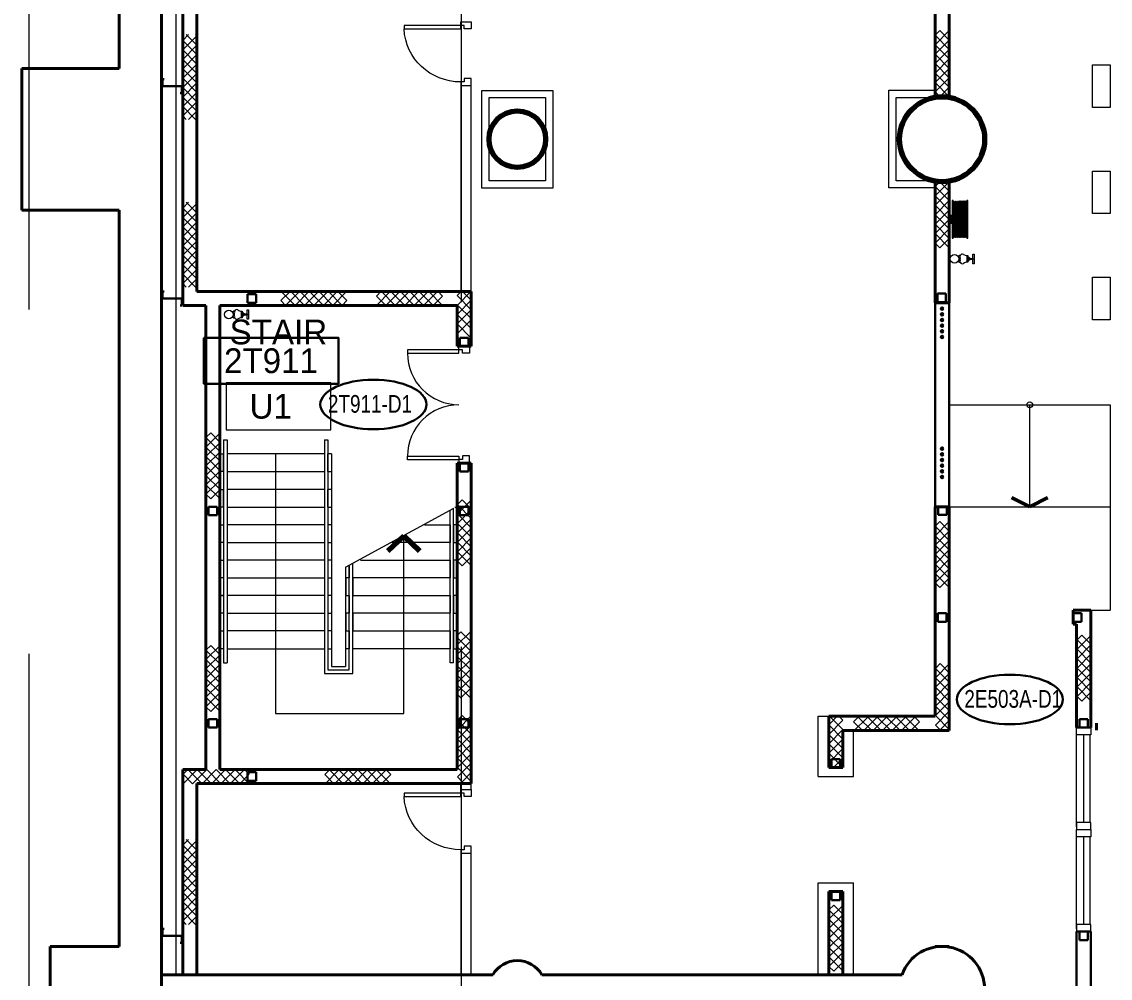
# Model space of a CAD drawing. Header units: metres. Extents: x 1807 to 3745, y 842 to 1968.
# Drawn here: x 3365 to 3380.38, y 1572.15 to 1585.66 of the extents above; entities that cross this region are included whole.
import ezdxf
from ezdxf.enums import TextEntityAlignment as Align

# ---------------------------------------------------------------- set-up
doc = ezdxf.new("R2010")
doc.units = ezdxf.units.M
doc.header["$MEASUREMENT"] = 0
for name, pattern in [('DGN1', [7.299439, 0, -7.299439]), ('DGN2', [9.732586, 4.866293, -4.866293]), ('DGN6', [18.248598, 0, -3.64972, 7.299439, -3.64972, 0, -3.64972])]:
    doc.linetypes.add(name, pattern=pattern)
doc.layers.get('0').update_dxf_attribs({"lineweight": 0})
for name, color, linetype, lineweight in [('Level 1', 7, 'Continuous', 0), ('Level 31', 7, 'Continuous', 0), ('Level 33', 7, 'Continuous', 0), ('Primary Door', 7, 'Continuous', 0), ('TRIRIGA DOOR BOX', 7, 'Continuous', 0)]:
    doc.layers.add(name, color=color, linetype=linetype, lineweight=lineweight)
doc.styles.add('Style-CHAR_FAST_FONT', font='CHAR_FAST_FONT.shx', dxfattribs={"height": 0.2})

# ---------------------------------------------------------------- blocks, each defined once
blk = doc.blocks.new('AnonymusCell_20')
at = {"layer": 'Primary Door', "color": 7, "linetype": 'Continuous', "lineweight": 30}
blk.add_ellipse((0, 0), major_axis=(0.75, 0), ratio=0.466667, dxfattribs=at)
at = {"layer": 'Primary Door', "color": 7, "linetype": 'Continuous', "lineweight": 30, "style": 'Style-CHAR_FAST_FONT', "width": 0.799986}
blk.add_text('2T911-D1', height=0.25, dxfattribs=at).set_placement((-0.643, 0.133), align=Align.TOP_LEFT)
blk = doc.blocks.new('AnonymusCell_332')
at = {"layer": 'Primary Door', "color": 7, "linetype": 'Continuous', "lineweight": 30}
blk.add_ellipse((0, 0), major_axis=(0.75, 0), ratio=0.466667, dxfattribs=at)
at = {"layer": 'Primary Door', "color": 7, "linetype": 'Continuous', "lineweight": 30, "style": 'Style-CHAR_FAST_FONT', "width": 0.799986}
blk.add_text('2E503A-D1', height=0.25, dxfattribs=at).set_placement((-0.643, 0.133), align=Align.TOP_LEFT)
blk = doc.blocks.new('RFNUM3')
at = {"layer": 'Level 33', "color": 7, "linetype": 'Continuous', "lineweight": 13, "extrusion": (0, 0, -1)}
blk.add_lwpolyline([(0.00492, -0.00221), (-0.00493, -0.00221), (-0.00493, 0.00221), (0.00492, 0.00221)], close=True, dxfattribs=at)
at = {"layer": 'Level 33', "color": 7, "linetype": 'Continuous', "lineweight": 13, "style": 'Style-CHAR_FAST_FONT'}
blk.add_text('U1 ', height=0.002333, dxfattribs=at).set_placement((-0.00029, 0), align=Align.MIDDLE_CENTER)

msp = doc.modelspace()

# ---------------------------------------------------------------- linework, layer by layer
at = {"layer": 'Level 1', "color": 7, "linetype": 'DGN2', "lineweight": 0}
msp.add_line((3371.21, 1542.766), (3371.21, 1765.49), dxfattribs=at)
at = {"layer": 'Level 1', "color": 7, "linetype": 'DGN2', "lineweight": 13}
msp.add_line((3365.1, 1761.65), (3365.1, 1536.741), dxfattribs=at)
at = {"layer": 'Level 1', "color": 7, "linetype": 'Continuous', "lineweight": 40}
for p, q in [((3366.975, 1655.025), (3366.975, 1536.2)), ((3366.375, 1585), (3366.375, 1595.4)), ((3367.275, 1587.6), (3367.275, 1581.65)), ((3367.475, 1587.6), (3367.475, 1581.85)), ((3377.9, 1584.6), (3377.9, 1586.31)), ((3378.1, 1584.6), (3378.1, 1586.31)), ((3366.375, 1585), (3365, 1585)), ((3365, 1583), (3365, 1585)), ((3378.1, 1584.6), (3377.9, 1584.6)), ((3378.1, 1583.4), (3377.9, 1583.4)), ((3377.9, 1583.4), (3377.9, 1581.69)), ((3378.1, 1583.4), (3378.1, 1581.69)), ((3366.375, 1583), (3365, 1583)), ((3366.375, 1572.6), (3366.375, 1583)), ((3371.35, 1581.85), (3367.475, 1581.85)), ((3371.35, 1581.077), (3371.35, 1581.85)), ((3367.6, 1581.65), (3367.275, 1581.65)), ((3367.6, 1575.1), (3367.6, 1581.65)), ((3367.8, 1575.1), (3367.8, 1581.65)), ((3371.15, 1581.65), (3367.8, 1581.65)), ((3371.15, 1581.077), (3371.15, 1581.65)), ((3377.9, 1581.69), (3378.1, 1581.69)), ((3371.15, 1581.077), (3371.35, 1581.077)), ((3371.15, 1579.426), (3371.35, 1579.426)), ((3371.15, 1575.1), (3371.15, 1579.426)), ((3371.35, 1574.9), (3371.35, 1579.426)), ((3377.9, 1578.81), (3378.1, 1578.81)), ((3377.9, 1578.81), (3377.9, 1575.85)), ((3378.1, 1578.81), (3378.1, 1575.65)), ((3379.85, 1577.35), (3379.85, 1577.15)), ((3379.85, 1577.35), (3380.1, 1577.35)), ((3380.1, 1577.35), (3380.1, 1575.69)), ((3379.9, 1577.15), (3379.85, 1577.15)), ((3379.9, 1577.15), (3379.9, 1575.69)), ((3376.4, 1575.85), (3376.4, 1575.125)), ((3377.9, 1575.85), (3376.4, 1575.85)), ((3376.6, 1575.65), (3376.6, 1575.125)), ((3378.1, 1575.65), (3376.6, 1575.65)), ((3367.275, 1575.1), (3367.6, 1575.1)), ((3367.275, 1575.1), (3367.275, 1572.2)), ((3367.8, 1575.1), (3371.15, 1575.1)), ((3376.6, 1575.125), (3376.4, 1575.125)), ((3367.475, 1574.9), (3371.35, 1574.9)), ((3367.475, 1572.2), (3367.475, 1574.9)), ((3376.4, 1573.375), (3376.4, 1572.2)), ((3376.6, 1573.375), (3376.4, 1573.375)), ((3376.6, 1573.375), (3376.6, 1572.2)), ((3365.4, 1572.6), (3366.375, 1572.6)), ((3365.4, 1571.4), (3365.4, 1572.6)), ((3377.9, 1572.6), (3378.1, 1572.6)), ((3366.975, 1571.8), (3366.975, 1572.2)), ((3366.975, 1572.2), (3371.654, 1572.2)), ((3367.275, 1572.2), (3367.475, 1572.2)), ((3372.346, 1572.2), (3377.434, 1572.2))]:
    msp.add_line(p, q, dxfattribs=at)
at = {"layer": 'Level 1', "color": 7, "linetype": 'Continuous', "lineweight": 0}
for p, q in [((3367.175, 1595.85), (3367.175, 1572.2)), ((3371.2, 1585.658), (3371.35, 1585.658)), ((3371.2, 1585.608), (3371.2, 1585.658)), ((3371.35, 1585.658), (3371.35, 1585.558)), ((3367.273, 1585.394), (3367.356, 1585.477)), ((3367.473, 1585.328), (3367.323, 1585.477)), ((3367.473, 1585.461), (3367.456, 1585.477)), ((3371.2, 1585.608), (3370.4, 1585.608)), ((3370.4, 1585.608), (3370.4, 1585.558)), ((3370.4, 1585.558), (3371.2, 1585.558)), ((3371.25, 1585.608), (3371.2, 1585.608)), ((3371.2, 1585.558), (3371.2, 1585.608)), ((3371.25, 1585.558), (3371.25, 1585.608)), ((3371.35, 1585.558), (3371.25, 1585.558)), ((3377.967, 1585.533), (3377.9, 1585.467)), ((3377.9, 1585.333), (3378.1, 1585.533)), ((3378.1, 1585.4), (3377.967, 1585.533)), ((3367.273, 1585.261), (3367.473, 1585.461)), ((3367.473, 1585.194), (3367.273, 1585.394)), ((3367.273, 1585.128), (3367.473, 1585.328)), ((3377.9, 1585.467), (3378.1, 1585.267)), ((3377.9, 1585.2), (3378.1, 1585.4)), ((3378.1, 1585.133), (3377.9, 1585.333)), ((3367.473, 1585.061), (3367.273, 1585.261)), ((3367.273, 1584.994), (3367.473, 1585.194)), ((3378.1, 1585.267), (3377.9, 1585.067)), ((3378.1, 1585), (3377.9, 1585.2)), ((3367.473, 1584.928), (3367.273, 1585.128)), ((3367.273, 1584.861), (3367.473, 1585.061)), ((3377.9, 1584.933), (3378.1, 1585.133)), ((3377.9, 1585.067), (3378.1, 1584.867)), ((3380.125, 1585.05), (3380.375, 1585.05)), ((3380.125, 1584.45), (3380.125, 1585.05)), ((3380.375, 1585.05), (3380.375, 1584.45)), ((3367.473, 1584.794), (3367.273, 1584.994)), ((3367.273, 1584.728), (3367.473, 1584.928)), ((3367.473, 1584.661), (3367.273, 1584.861)), ((3371.35, 1584.858), (3371.25, 1584.858)), ((3371.25, 1584.858), (3371.25, 1584.808)), ((3371.35, 1584.758), (3371.35, 1584.858)), ((3377.9, 1584.8), (3378.1, 1585)), ((3378.1, 1584.733), (3377.9, 1584.933)), ((3378.1, 1584.867), (3377.9, 1584.667)), ((3367.273, 1584.594), (3367.473, 1584.794)), ((3367.473, 1584.528), (3367.273, 1584.728)), ((3371.25, 1584.808), (3371.2, 1584.808)), ((3371.2, 1584.808), (3371.2, 1584.758)), ((3371.2, 1584.76), (3371.2, 1581.85)), ((3371.2, 1584.758), (3371.35, 1584.758)), ((3371.2, 1584.758), (3371.35, 1584.758)), ((3371.35, 1581.85), (3371.35, 1584.758)), ((3378.1, 1584.6), (3377.9, 1584.8)), ((3377.967, 1584.6), (3378.1, 1584.733)), ((3367.273, 1584.461), (3367.473, 1584.661)), ((3367.473, 1584.394), (3367.273, 1584.594)), ((3371.5, 1583.31), (3371.5, 1584.69)), ((3371.5, 1584.69), (3372.5, 1584.69)), ((3371.6, 1583.41), (3371.6, 1584.59)), ((3371.6, 1584.59), (3372.4, 1584.59)), ((3372.4, 1584.59), (3372.4, 1583.41)), ((3372.5, 1584.69), (3372.5, 1583.31)), ((3377.25, 1583.311), (3377.25, 1584.691)), ((3377.25, 1584.691), (3377.9, 1584.691)), ((3377.35, 1584.591), (3378.1, 1584.591)), ((3377.35, 1583.411), (3377.35, 1584.591)), ((3377.9, 1584.667), (3377.967, 1584.6)), ((3367.273, 1584.328), (3367.473, 1584.528)), ((3367.456, 1584.278), (3367.273, 1584.461)), ((3367.356, 1584.278), (3367.473, 1584.394)), ((3380.375, 1584.45), (3380.125, 1584.45)), ((3367.323, 1584.278), (3367.273, 1584.328)), ((3380.125, 1583.55), (3380.375, 1583.55)), ((3380.125, 1582.95), (3380.125, 1583.55)), ((3380.375, 1583.55), (3380.375, 1582.95)), ((3372.4, 1583.41), (3371.6, 1583.41)), ((3377.887, 1583.411), (3377.35, 1583.411)), ((3378.1, 1583.4), (3377.9, 1583.2)), ((3377.9, 1583.333), (3377.967, 1583.4)), ((3378.1, 1583.133), (3377.9, 1583.333)), ((3377.967, 1583.4), (3378.1, 1583.267)), ((3372.5, 1583.31), (3371.5, 1583.31)), ((3377.9, 1583.311), (3377.25, 1583.311)), ((3378.1, 1583.267), (3377.9, 1583.067)), ((3377.9, 1583.2), (3378.1, 1583)), ((3367.273, 1583.028), (3367.356, 1583.111)), ((3367.273, 1582.895), (3367.473, 1583.094)), ((3367.473, 1582.828), (3367.273, 1583.028)), ((3367.473, 1582.961), (3367.323, 1583.111)), ((3367.473, 1583.094), (3367.456, 1583.111)), ((3377.9, 1582.933), (3378.1, 1583.133)), ((3377.9, 1583.067), (3378.1, 1582.867)), ((3378.161, 1582.623), (3378.161, 1583.113)), ((3378.18, 1582.623), (3378.18, 1583.113)), ((3378.198, 1582.623), (3378.198, 1583.113)), ((3378.217, 1582.623), (3378.217, 1583.113)), ((3378.235, 1582.626), (3378.235, 1583.113)), ((3378.235, 1582.626), (3378.235, 1583.113)), ((3378.254, 1582.623), (3378.254, 1583.113)), ((3378.272, 1582.623), (3378.272, 1583.113)), ((3378.291, 1582.623), (3378.291, 1583.113)), ((3378.31, 1582.623), (3378.31, 1583.113)), ((3378.328, 1582.623), (3378.328, 1583.113)), ((3378.347, 1582.623), (3378.347, 1583.113)), ((3367.273, 1582.761), (3367.473, 1582.961)), ((3367.473, 1582.695), (3367.273, 1582.895)), ((3378.1, 1583), (3377.9, 1582.8)), ((3378.1, 1582.733), (3377.9, 1582.933)), ((3378.1, 1582.867), (3377.9, 1582.667)), ((3380.375, 1582.95), (3380.125, 1582.95)), ((3367.273, 1582.628), (3367.473, 1582.828)), ((3367.473, 1582.561), (3367.273, 1582.761)), ((3377.9, 1582.8), (3378.1, 1582.6)), ((3377.9, 1582.533), (3378.1, 1582.733)), ((3367.273, 1582.495), (3367.473, 1582.695)), ((3367.473, 1582.428), (3367.273, 1582.628)), ((3367.273, 1582.361), (3367.473, 1582.561)), ((3377.9, 1582.667), (3378.1, 1582.467)), ((3378.1, 1582.6), (3377.967, 1582.467)), ((3367.473, 1582.295), (3367.273, 1582.495)), ((3367.273, 1582.228), (3367.473, 1582.428)), ((3377.967, 1582.467), (3377.9, 1582.533)), ((3367.473, 1582.161), (3367.273, 1582.361)), ((3367.273, 1582.095), (3367.473, 1582.295)), ((3378.238, 1582.348), (3378.222, 1582.348)), ((3378.222, 1582.271), (3378.238, 1582.271)), ((3378.255, 1582.357), (3378.24, 1582.357)), ((3378.255, 1582.328), (3378.24, 1582.328)), ((3378.255, 1582.291), (3378.24, 1582.291)), ((3378.24, 1582.263), (3378.24, 1582.262)), ((3378.24, 1582.262), (3378.255, 1582.262)), ((3378.355, 1582.262), (3378.355, 1582.357)), ((3378.355, 1582.357), (3378.365, 1582.357)), ((3378.365, 1582.262), (3378.355, 1582.262)), ((3378.365, 1582.357), (3378.365, 1582.262)), ((3378.365, 1582.287), (3378.365, 1582.332)), ((3378.365, 1582.332), (3378.375, 1582.332)), ((3378.377, 1582.32), (3378.365, 1582.32)), ((3378.377, 1582.299), (3378.365, 1582.299)), ((3378.377, 1582.287), (3378.365, 1582.287)), ((3378.397, 1582.317), (3378.397, 1582.321)), ((3378.397, 1582.302), (3378.397, 1582.317)), ((3378.397, 1582.317), (3378.432, 1582.317)), ((3378.397, 1582.298), (3378.397, 1582.302)), ((3378.432, 1582.302), (3378.397, 1582.302)), ((3378.432, 1582.242), (3378.432, 1582.377)), ((3378.432, 1582.377), (3378.452, 1582.377)), ((3378.432, 1582.317), (3378.432, 1582.302)), ((3378.452, 1582.242), (3378.432, 1582.242)), ((3378.452, 1582.377), (3378.452, 1582.242)), ((3367.473, 1582.028), (3367.273, 1582.228)), ((3367.273, 1581.961), (3367.473, 1582.161)), ((3367.456, 1581.911), (3367.273, 1582.095)), ((3367.323, 1581.911), (3367.273, 1581.961)), ((3367.356, 1581.911), (3367.473, 1582.028)), ((3380.125, 1582.05), (3380.375, 1582.05)), ((3380.125, 1581.45), (3380.125, 1582.05)), ((3380.375, 1582.05), (3380.375, 1581.45)), ((3368.794, 1581.853), (3368.66, 1581.72)), ((3368.86, 1581.653), (3368.66, 1581.853)), ((3368.727, 1581.653), (3368.927, 1581.853)), ((3368.994, 1581.653), (3368.794, 1581.853)), ((3369.06, 1581.853), (3368.86, 1581.653)), ((3368.927, 1581.853), (3369.127, 1581.653)), ((3369.194, 1581.853), (3368.994, 1581.653)), ((3369.26, 1581.653), (3369.06, 1581.853)), ((3369.127, 1581.653), (3369.327, 1581.853)), ((3369.394, 1581.653), (3369.194, 1581.853)), ((3369.46, 1581.853), (3369.26, 1581.653)), ((3369.327, 1581.853), (3369.527, 1581.653)), ((3369.594, 1581.853), (3369.394, 1581.653)), ((3369.594, 1581.72), (3369.46, 1581.853)), ((3370.009, 1581.652), (3370.209, 1581.852)), ((3370.076, 1581.852), (3370.009, 1581.785)), ((3370.009, 1581.785), (3370.143, 1581.652)), ((3370.276, 1581.652), (3370.076, 1581.852)), ((3370.143, 1581.652), (3370.343, 1581.852)), ((3370.209, 1581.852), (3370.409, 1581.652)), ((3370.476, 1581.852), (3370.276, 1581.652)), ((3370.343, 1581.852), (3370.543, 1581.652)), ((3370.409, 1581.652), (3370.609, 1581.852)), ((3370.676, 1581.652), (3370.476, 1581.852)), ((3370.543, 1581.652), (3370.743, 1581.852)), ((3370.609, 1581.852), (3370.809, 1581.652)), ((3370.876, 1581.852), (3370.676, 1581.652)), ((3370.743, 1581.852), (3370.943, 1581.652)), ((3370.809, 1581.652), (3370.943, 1581.785)), ((3370.943, 1581.785), (3370.876, 1581.852)), ((3371.15, 1581.792), (3371.21, 1581.852)), ((3371.35, 1581.592), (3371.15, 1581.792)), ((3371.155, 1581.658), (3371.349, 1581.852)), ((3371.222, 1581.852), (3371.35, 1581.725)), ((3368.66, 1581.72), (3368.727, 1581.653)), ((3369.527, 1581.653), (3369.594, 1581.72)), ((3371.35, 1581.725), (3371.15, 1581.525)), ((3371.355, 1581.458), (3371.155, 1581.658)), ((3367.988, 1581.563), (3367.971, 1581.563)), ((3367.971, 1581.486), (3367.988, 1581.486)), ((3368.005, 1581.572), (3367.99, 1581.572)), ((3368.005, 1581.543), (3367.99, 1581.543)), ((3368.005, 1581.506), (3367.99, 1581.506)), ((3367.99, 1581.478), (3367.99, 1581.477)), ((3367.99, 1581.477), (3368.005, 1581.477)), ((3368.105, 1581.477), (3368.105, 1581.572)), ((3368.105, 1581.572), (3368.115, 1581.572)), ((3368.115, 1581.477), (3368.105, 1581.477)), ((3368.115, 1581.572), (3368.115, 1581.477)), ((3368.115, 1581.503), (3368.115, 1581.547)), ((3368.115, 1581.547), (3368.124, 1581.547)), ((3368.127, 1581.535), (3368.115, 1581.535)), ((3368.127, 1581.514), (3368.115, 1581.514)), ((3368.127, 1581.503), (3368.115, 1581.503)), ((3368.147, 1581.533), (3368.147, 1581.537)), ((3368.147, 1581.517), (3368.147, 1581.533)), ((3368.147, 1581.533), (3368.182, 1581.533)), ((3368.147, 1581.513), (3368.147, 1581.517)), ((3368.182, 1581.517), (3368.147, 1581.517)), ((3368.182, 1581.457), (3368.182, 1581.592)), ((3368.182, 1581.592), (3368.202, 1581.592)), ((3368.182, 1581.533), (3368.182, 1581.517)), ((3368.202, 1581.592), (3368.202, 1581.457)), ((3371.15, 1581.392), (3371.35, 1581.592)), ((3371.15, 1581.525), (3371.35, 1581.325)), ((3368.202, 1581.457), (3368.182, 1581.457)), ((3371.35, 1581.192), (3371.15, 1581.392)), ((3371.155, 1581.258), (3371.355, 1581.458)), ((3380.375, 1581.45), (3380.125, 1581.45)), ((3371.175, 1581.027), (3370.45, 1581.027)), ((3370.45, 1581.027), (3370.45, 1580.977)), ((3371.175, 1581.077), (3371.325, 1581.077)), ((3371.175, 1581.027), (3371.175, 1581.077)), ((3371.225, 1581.027), (3371.175, 1581.027)), ((3371.175, 1580.977), (3371.175, 1581.027)), ((3371.225, 1580.977), (3371.225, 1581.027)), ((3371.325, 1581.077), (3371.325, 1580.977)), ((3370.45, 1580.977), (3371.175, 1580.977)), ((3371.325, 1580.977), (3371.225, 1580.977)), ((3378.1, 1578.81), (3378.1, 1580.25)), ((3378.1, 1580.25), (3380.375, 1580.25)), ((3379.238, 1578.81), (3379.238, 1580.25)), ((3380.375, 1580.25), (3380.375, 1577.35)), ((3367.669, 1579.852), (3367.602, 1579.786)), ((3367.602, 1579.652), (3367.802, 1579.852)), ((3367.602, 1579.786), (3367.802, 1579.586)), ((3367.802, 1579.719), (3367.669, 1579.852)), ((3367.602, 1579.519), (3367.802, 1579.719)), ((3367.802, 1579.452), (3367.602, 1579.652)), ((3367.802, 1579.586), (3367.602, 1579.386)), ((3367.802, 1579.319), (3367.602, 1579.519)), ((3370.45, 1579.474), (3370.45, 1579.524)), ((3370.45, 1579.524), (3371.175, 1579.524)), ((3371.175, 1579.474), (3370.45, 1579.474)), ((3371.175, 1579.524), (3371.175, 1579.474)), ((3371.225, 1579.477), (3371.175, 1579.477)), ((3371.175, 1579.477), (3371.175, 1579.427)), ((3371.325, 1579.527), (3371.225, 1579.527)), ((3371.225, 1579.527), (3371.225, 1579.477)), ((3371.325, 1579.427), (3371.325, 1579.527)), ((3367.602, 1579.252), (3367.802, 1579.452)), ((3367.602, 1579.386), (3367.802, 1579.186)), ((3371.175, 1579.427), (3371.325, 1579.427)), ((3367.602, 1579.119), (3367.802, 1579.319)), ((3367.802, 1579.052), (3367.602, 1579.252)), ((3367.802, 1579.186), (3367.602, 1578.986)), ((3367.802, 1578.919), (3367.602, 1579.119)), ((3367.669, 1578.919), (3367.802, 1579.052)), ((3367.602, 1578.986), (3367.669, 1578.919)), ((3371.22, 1578.908), (3371.154, 1578.841)), ((3371.154, 1578.708), (3371.354, 1578.908)), ((3371.354, 1578.775), (3371.22, 1578.908)), ((3371.154, 1578.841), (3371.354, 1578.641)), ((3371.154, 1578.575), (3371.354, 1578.775)), ((3371.354, 1578.508), (3371.154, 1578.708)), ((3378.1, 1578.81), (3380.375, 1578.81)), ((3371.354, 1578.641), (3371.154, 1578.441)), ((3371.354, 1578.375), (3371.154, 1578.575)), ((3378.1, 1578.6), (3377.9, 1578.4)), ((3377.9, 1578.533), (3377.967, 1578.6)), ((3377.967, 1578.6), (3378.1, 1578.467)), ((3371.154, 1578.308), (3371.354, 1578.508)), ((3371.154, 1578.441), (3371.354, 1578.241)), ((3378.1, 1578.333), (3377.9, 1578.533)), ((3378.1, 1578.467), (3377.9, 1578.267)), ((3377.9, 1578.4), (3378.1, 1578.2)), ((3371.154, 1578.175), (3371.354, 1578.375)), ((3371.354, 1578.108), (3371.154, 1578.308)), ((3377.9, 1578.133), (3378.1, 1578.333)), ((3377.9, 1578.267), (3378.1, 1578.067)), ((3371.354, 1578.241), (3371.154, 1578.041)), ((3371.354, 1577.975), (3371.154, 1578.175)), ((3371.22, 1577.975), (3371.354, 1578.108)), ((3378.1, 1578.2), (3377.9, 1578)), ((3378.1, 1577.933), (3377.9, 1578.133)), ((3371.154, 1578.041), (3371.22, 1577.975)), ((3378.1, 1578.067), (3377.9, 1577.867)), ((3377.9, 1578), (3378.1, 1577.8)), ((3377.9, 1577.733), (3378.1, 1577.933)), ((3377.9, 1577.867), (3378.1, 1577.667)), ((3378.1, 1577.8), (3377.967, 1577.667)), ((3377.967, 1577.667), (3377.9, 1577.733)), ((3380.1, 1577.35), (3380.375, 1577.35)), ((3371.203, 1577.043), (3371.137, 1576.977)), ((3371.137, 1576.843), (3371.337, 1577.043)), ((3371.337, 1576.91), (3371.203, 1577.043)), ((3371.137, 1576.977), (3371.337, 1576.777)), ((3371.137, 1576.71), (3371.337, 1576.91)), ((3380.106, 1576.997), (3379.906, 1576.797)), ((3379.906, 1576.931), (3379.972, 1576.997)), ((3380.106, 1576.731), (3379.906, 1576.931)), ((3380.106, 1576.864), (3379.906, 1576.664)), ((3379.972, 1576.997), (3380.106, 1576.864)), ((3367.669, 1576.852), (3367.602, 1576.786)), ((3367.602, 1576.652), (3367.802, 1576.852)), ((3367.602, 1576.786), (3367.802, 1576.586)), ((3367.602, 1576.519), (3367.802, 1576.719)), ((3367.802, 1576.719), (3367.669, 1576.852)), ((3371.337, 1576.643), (3371.137, 1576.843)), ((3371.337, 1576.777), (3371.137, 1576.577)), ((3371.337, 1576.51), (3371.137, 1576.71)), ((3379.906, 1576.797), (3380.106, 1576.597)), ((3379.906, 1576.531), (3380.106, 1576.731)), ((3367.802, 1576.452), (3367.602, 1576.652)), ((3367.802, 1576.586), (3367.602, 1576.386)), ((3371.137, 1576.443), (3371.337, 1576.643)), ((3371.137, 1576.577), (3371.337, 1576.377)), ((3378.106, 1576.594), (3377.906, 1576.394)), ((3377.906, 1576.527), (3377.973, 1576.594)), ((3377.973, 1576.594), (3378.106, 1576.46)), ((3379.906, 1576.664), (3380.106, 1576.464)), ((3380.106, 1576.597), (3379.906, 1576.397)), ((3367.802, 1576.319), (3367.602, 1576.519)), ((3367.602, 1576.252), (3367.802, 1576.452)), ((3371.137, 1576.31), (3371.337, 1576.51)), ((3371.337, 1576.243), (3371.137, 1576.443)), ((3378.106, 1576.327), (3377.906, 1576.527)), ((3378.106, 1576.46), (3377.906, 1576.26)), ((3380.106, 1576.331), (3379.906, 1576.531)), ((3380.106, 1576.464), (3379.906, 1576.264)), ((3367.602, 1576.386), (3367.802, 1576.186)), ((3367.602, 1576.119), (3367.802, 1576.319)), ((3367.802, 1576.052), (3367.602, 1576.252)), ((3371.337, 1576.377), (3371.137, 1576.177)), ((3371.337, 1576.11), (3371.137, 1576.31)), ((3377.906, 1576.394), (3378.106, 1576.194)), ((3377.906, 1576.127), (3378.106, 1576.327)), ((3377.906, 1576.26), (3378.106, 1576.06)), ((3379.906, 1576.397), (3380.106, 1576.197)), ((3379.906, 1576.131), (3380.106, 1576.331)), ((3379.906, 1576.264), (3380.106, 1576.064)), ((3367.802, 1576.186), (3367.602, 1575.986)), ((3367.802, 1575.919), (3367.602, 1576.119)), ((3371.137, 1576.177), (3371.203, 1576.11)), ((3371.203, 1576.11), (3371.337, 1576.243)), ((3378.106, 1576.194), (3377.906, 1575.994)), ((3378.106, 1575.927), (3377.906, 1576.127)), ((3379.972, 1576.064), (3379.906, 1576.131)), ((3380.106, 1576.197), (3379.972, 1576.064)), ((3367.602, 1575.986), (3367.669, 1575.919)), ((3367.669, 1575.919), (3367.802, 1576.052)), ((3378.106, 1576.06), (3377.906, 1575.86)), ((3377.906, 1575.994), (3378.106, 1575.794)), ((3371.22, 1575.86), (3371.154, 1575.794)), ((3371.154, 1575.66), (3371.354, 1575.86)), ((3371.154, 1575.794), (3371.354, 1575.594)), ((3371.354, 1575.727), (3371.22, 1575.86)), ((3376.25, 1575), (3376.25, 1575.85)), ((3376.25, 1575.85), (3376.4, 1575.85)), ((3376.52, 1575.85), (3376.398, 1575.728)), ((3376.398, 1575.595), (3376.598, 1575.795)), ((3376.41, 1575.85), (3376.598, 1575.662)), ((3376.598, 1575.795), (3376.543, 1575.85)), ((3376.75, 1575.64), (3376.95, 1575.84)), ((3376.816, 1575.84), (3376.75, 1575.773)), ((3377.016, 1575.64), (3376.816, 1575.84)), ((3376.883, 1575.64), (3377.083, 1575.84)), ((3376.95, 1575.84), (3377.15, 1575.64)), ((3377.216, 1575.84), (3377.016, 1575.64)), ((3377.083, 1575.84), (3377.283, 1575.64)), ((3377.15, 1575.64), (3377.35, 1575.84)), ((3377.416, 1575.64), (3377.216, 1575.84)), ((3377.283, 1575.64), (3377.483, 1575.84)), ((3377.35, 1575.84), (3377.55, 1575.64)), ((3377.616, 1575.84), (3377.416, 1575.64)), ((3377.483, 1575.84), (3377.683, 1575.64)), ((3377.683, 1575.773), (3377.616, 1575.84)), ((3377.906, 1575.727), (3378.106, 1575.927)), ((3377.906, 1575.86), (3378.106, 1575.66)), ((3378.106, 1575.794), (3377.973, 1575.66)), ((3371.154, 1575.527), (3371.354, 1575.727)), ((3371.354, 1575.46), (3371.154, 1575.66)), ((3376.398, 1575.728), (3376.598, 1575.528)), ((3376.598, 1575.662), (3376.398, 1575.462)), ((3376.75, 1575.773), (3376.883, 1575.64)), ((3376.75, 1575), (3376.75, 1575.65)), ((3377.55, 1575.64), (3377.683, 1575.773)), ((3377.973, 1575.66), (3377.906, 1575.727)), ((3379.9, 1575.69), (3380.1, 1575.69)), ((3379.9, 1575.59), (3379.9, 1575.69)), ((3380.1, 1575.69), (3380.1, 1575.59)), ((3371.354, 1575.594), (3371.154, 1575.394)), ((3371.354, 1575.327), (3371.154, 1575.527)), ((3376.598, 1575.395), (3376.398, 1575.595)), ((3376.598, 1575.528), (3376.398, 1575.328)), ((3379.9, 1574.29), (3379.9, 1575.59)), ((3380.1, 1575.59), (3379.9, 1575.59)), ((3380.093, 1574.35), (3380.093, 1575.59)), ((3371.154, 1575.26), (3371.354, 1575.46)), ((3371.154, 1575.394), (3371.354, 1575.194)), ((3371.154, 1575.127), (3371.354, 1575.327)), ((3376.398, 1575.462), (3376.598, 1575.262)), ((3376.398, 1575.195), (3376.598, 1575.395)), ((3376.398, 1575.328), (3376.598, 1575.128)), ((3371.354, 1575.06), (3371.154, 1575.26)), ((3371.354, 1575.194), (3371.154, 1574.994)), ((3376.465, 1575.128), (3376.398, 1575.195)), ((3376.598, 1575.262), (3376.465, 1575.128)), ((3367.279, 1574.898), (3367.479, 1575.098)), ((3367.346, 1575.098), (3367.279, 1575.031)), ((3367.279, 1575.031), (3367.412, 1574.898)), ((3367.546, 1574.898), (3367.346, 1575.098)), ((3367.412, 1574.898), (3367.612, 1575.098)), ((3367.479, 1575.098), (3367.679, 1574.898)), ((3367.746, 1575.098), (3367.546, 1574.898)), ((3367.612, 1575.098), (3367.812, 1574.898)), ((3367.679, 1574.898), (3367.879, 1575.098)), ((3367.946, 1574.898), (3367.746, 1575.098)), ((3367.812, 1574.898), (3368.012, 1575.098)), ((3367.879, 1575.098), (3368.079, 1574.898)), ((3368.146, 1575.098), (3367.946, 1574.898)), ((3368.012, 1575.098), (3368.212, 1574.898)), ((3368.079, 1574.898), (3368.212, 1575.031)), ((3368.212, 1575.031), (3368.146, 1575.098)), ((3369.279, 1574.893), (3369.479, 1575.093)), ((3369.346, 1575.093), (3369.279, 1575.026)), ((3369.279, 1575.026), (3369.413, 1574.893)), ((3369.546, 1574.893), (3369.346, 1575.093)), ((3369.413, 1574.893), (3369.613, 1575.093)), ((3369.479, 1575.093), (3369.679, 1574.893)), ((3369.746, 1575.093), (3369.546, 1574.893)), ((3369.613, 1575.093), (3369.813, 1574.893)), ((3369.679, 1574.893), (3369.879, 1575.093)), ((3369.946, 1574.893), (3369.746, 1575.093)), ((3369.813, 1574.893), (3370.013, 1575.093)), ((3369.879, 1575.093), (3370.079, 1574.893)), ((3370.146, 1575.093), (3369.946, 1574.893)), ((3370.013, 1575.093), (3370.213, 1574.893)), ((3370.079, 1574.893), (3370.213, 1575.026)), ((3370.213, 1575.026), (3370.146, 1575.093)), ((3371.354, 1574.927), (3371.154, 1575.127)), ((3371.22, 1574.927), (3371.354, 1575.06)), ((3371.154, 1574.994), (3371.22, 1574.927)), ((3371.2, 1574.816), (3371.2, 1574.9)), ((3371.35, 1574.816), (3371.35, 1574.9)), ((3376.25, 1575), (3376.75, 1575)), ((3371.2, 1574.766), (3370.4, 1574.766)), ((3370.4, 1574.766), (3370.4, 1574.716)), ((3370.4, 1574.716), (3371.2, 1574.716)), ((3371.2, 1574.816), (3371.35, 1574.816)), ((3371.2, 1574.816), (3371.35, 1574.816)), ((3371.2, 1574.766), (3371.2, 1574.816)), ((3371.25, 1574.766), (3371.2, 1574.766)), ((3371.2, 1574.716), (3371.2, 1574.766)), ((3371.25, 1574.716), (3371.25, 1574.766)), ((3371.35, 1574.716), (3371.25, 1574.716)), ((3371.35, 1574.816), (3371.35, 1574.716)), ((3380.1, 1574.35), (3379.9, 1574.35)), ((3379.9, 1574.35), (3379.9, 1574.25)), ((3379.9, 1574.25), (3380.1, 1574.25)), ((3379.9, 1574.15), (3379.9, 1574.25)), ((3379.9, 1574.25), (3380.1, 1574.25)), ((3380.1, 1574.25), (3380.1, 1574.35)), ((3380.1, 1574.25), (3380.1, 1574.15)), ((3367.273, 1574.028), (3367.356, 1574.111)), ((3367.273, 1573.895), (3367.473, 1574.095)), ((3367.473, 1573.961), (3367.323, 1574.111)), ((3367.473, 1574.095), (3367.456, 1574.111)), ((3379.9, 1572.85), (3379.9, 1574.15)), ((3380.1, 1574.15), (3379.9, 1574.15)), ((3380.093, 1572.91), (3380.093, 1574.15)), ((3367.473, 1573.828), (3367.273, 1574.028)), ((3367.273, 1573.761), (3367.473, 1573.961)), ((3371.25, 1573.966), (3371.2, 1573.966)), ((3371.2, 1573.966), (3371.2, 1573.916)), ((3371.35, 1574.016), (3371.25, 1574.016)), ((3371.25, 1574.016), (3371.25, 1573.966)), ((3371.35, 1573.916), (3371.35, 1574.016)), ((3367.473, 1573.695), (3367.273, 1573.895)), ((3367.273, 1573.628), (3367.473, 1573.828)), ((3371.2, 1573.916), (3371.35, 1573.916)), ((3371.2, 1573.916), (3371.2, 1572.2)), ((3371.2, 1573.916), (3371.35, 1573.916)), ((3371.35, 1572.2), (3371.35, 1573.916)), ((3367.473, 1573.561), (3367.273, 1573.761)), ((3367.273, 1573.495), (3367.473, 1573.695)), ((3367.473, 1573.428), (3367.273, 1573.628)), ((3367.273, 1573.361), (3367.473, 1573.561)), ((3367.473, 1573.295), (3367.273, 1573.495)), ((3376.25, 1572.2), (3376.25, 1573.5)), ((3376.25, 1573.5), (3376.75, 1573.5)), ((3376.75, 1572.2), (3376.75, 1573.5)), ((3367.273, 1573.228), (3367.473, 1573.428)), ((3367.473, 1573.161), (3367.273, 1573.361)), ((3367.273, 1573.095), (3367.473, 1573.295)), ((3367.473, 1573.028), (3367.273, 1573.228)), ((3376.602, 1573.185), (3376.402, 1572.985)), ((3376.402, 1573.118), (3376.469, 1573.185)), ((3376.469, 1573.185), (3376.602, 1573.052)), ((3367.273, 1572.962), (3367.473, 1573.161)), ((3367.456, 1572.912), (3367.273, 1573.095)), ((3367.356, 1572.912), (3367.473, 1573.028)), ((3376.602, 1572.918), (3376.402, 1573.118)), ((3376.602, 1573.052), (3376.402, 1572.852)), ((3367.323, 1572.912), (3367.273, 1572.962)), ((3376.402, 1572.985), (3376.602, 1572.785)), ((3376.402, 1572.718), (3376.602, 1572.918)), ((3380.1, 1572.91), (3379.9, 1572.91)), ((3379.9, 1572.91), (3379.9, 1572.81)), ((3380.1, 1572.81), (3380.1, 1572.91)), ((3376.402, 1572.852), (3376.602, 1572.652)), ((3376.602, 1572.785), (3376.402, 1572.585)), ((3376.602, 1572.518), (3376.402, 1572.718)), ((3379.9, 1572.81), (3380.1, 1572.81)), ((3376.602, 1572.652), (3376.402, 1572.452)), ((3376.402, 1572.585), (3376.602, 1572.385)), ((3376.402, 1572.318), (3376.602, 1572.518)), ((3376.402, 1572.452), (3376.602, 1572.252)), ((3376.469, 1572.252), (3376.402, 1572.318)), ((3376.602, 1572.385), (3376.469, 1572.252))]:
    msp.add_line(p, q, dxfattribs=at)
at = {"layer": 'Level 1', "color": 7, "linetype": 'Continuous', "lineweight": 30}
for p, q in [((3366.988, 1584.85), (3367.012, 1584.85)), ((3366.988, 1584.85), (3366.988, 1584.75)), ((3366.988, 1584.75), (3367.262, 1584.75)), ((3367.262, 1584.75), (3367.262, 1584.65)), ((3367.262, 1584.65), (3367.238, 1584.65)), ((3378.137, 1582.92), (3378.108, 1582.92)), ((3378.108, 1582.92), (3378.108, 1582.817)), ((3378.137, 1582.817), (3378.137, 1582.92)), ((3378.108, 1582.817), (3378.137, 1582.817)), ((3366.988, 1581.85), (3367.012, 1581.85)), ((3366.988, 1581.85), (3366.988, 1581.75)), ((3368.31, 1581.81), (3368.19, 1581.81)), ((3368.19, 1581.81), (3368.19, 1581.69)), ((3368.31, 1581.69), (3368.31, 1581.81)), ((3378.055, 1581.819), (3377.935, 1581.819)), ((3377.935, 1581.819), (3377.935, 1581.699)), ((3378.055, 1581.699), (3378.055, 1581.819)), ((3366.988, 1581.75), (3367.262, 1581.75)), ((3367.262, 1581.65), (3367.238, 1581.65)), ((3367.262, 1581.75), (3367.262, 1581.65)), ((3368.19, 1581.69), (3368.31, 1581.69)), ((3377.9, 1581.69), (3377.9, 1578.81)), ((3377.935, 1581.699), (3378.055, 1581.699)), ((3378.1, 1581.69), (3378.1, 1578.81)), ((3371.31, 1581.197), (3371.19, 1581.197)), ((3371.19, 1581.197), (3371.19, 1581.077)), ((3371.31, 1581.077), (3371.31, 1581.197)), ((3371.19, 1581.077), (3371.31, 1581.077)), ((3371.31, 1579.426), (3371.19, 1579.426)), ((3371.19, 1579.426), (3371.19, 1579.306)), ((3371.31, 1579.306), (3371.31, 1579.426)), ((3371.19, 1579.306), (3371.31, 1579.306)), ((3367.76, 1578.81), (3367.64, 1578.81)), ((3367.64, 1578.81), (3367.64, 1578.69)), ((3367.76, 1578.69), (3367.76, 1578.81)), ((3371.31, 1578.81), (3371.19, 1578.81)), ((3371.19, 1578.81), (3371.19, 1578.69)), ((3371.31, 1578.69), (3371.31, 1578.81)), ((3378.065, 1578.814), (3377.945, 1578.814)), ((3377.945, 1578.814), (3377.945, 1578.694)), ((3378.065, 1578.694), (3378.065, 1578.814)), ((3367.64, 1578.69), (3367.76, 1578.69)), ((3371.19, 1578.69), (3371.31, 1578.69)), ((3377.945, 1578.694), (3378.065, 1578.694)), ((3378.06, 1577.305), (3377.94, 1577.305)), ((3377.94, 1577.305), (3377.94, 1577.185)), ((3377.94, 1577.185), (3378.06, 1577.185)), ((3378.06, 1577.185), (3378.06, 1577.305)), ((3379.97, 1577.305), (3379.85, 1577.305)), ((3379.85, 1577.305), (3379.85, 1577.185)), ((3379.85, 1577.185), (3379.97, 1577.185)), ((3379.97, 1577.185), (3379.97, 1577.305)), ((3367.76, 1575.81), (3367.64, 1575.81)), ((3367.64, 1575.81), (3367.64, 1575.69)), ((3367.76, 1575.69), (3367.76, 1575.81)), ((3371.31, 1575.81), (3371.19, 1575.81)), ((3371.19, 1575.81), (3371.19, 1575.69)), ((3371.31, 1575.69), (3371.31, 1575.81)), ((3380.06, 1575.81), (3379.94, 1575.81)), ((3379.94, 1575.81), (3379.94, 1575.69)), ((3380.06, 1575.69), (3380.06, 1575.81)), ((3367.64, 1575.69), (3367.76, 1575.69)), ((3371.19, 1575.69), (3371.31, 1575.69)), ((3379.9, 1575.69), (3380.1, 1575.69)), ((3379.94, 1575.69), (3380.06, 1575.69)), ((3376.56, 1575.245), (3376.44, 1575.245)), ((3376.44, 1575.245), (3376.44, 1575.125)), ((3376.56, 1575.125), (3376.56, 1575.245)), ((3368.31, 1575.06), (3368.19, 1575.06)), ((3368.19, 1575.06), (3368.19, 1574.94)), ((3368.31, 1574.94), (3368.31, 1575.06)), ((3376.44, 1575.125), (3376.56, 1575.125)), ((3368.19, 1574.94), (3368.31, 1574.94)), ((3376.56, 1573.375), (3376.44, 1573.375)), ((3376.44, 1573.375), (3376.44, 1573.255)), ((3376.56, 1573.255), (3376.56, 1573.375)), ((3376.44, 1573.255), (3376.56, 1573.255)), ((3366.988, 1572.85), (3367.012, 1572.85)), ((3366.988, 1572.85), (3366.988, 1572.75)), ((3366.988, 1572.75), (3367.262, 1572.75)), ((3367.262, 1572.75), (3367.262, 1572.65)), ((3379.9, 1572.81), (3379.9, 1571.19)), ((3379.9, 1572.81), (3380.1, 1572.81)), ((3380.06, 1572.81), (3379.94, 1572.81)), ((3379.94, 1572.81), (3379.94, 1572.69)), ((3380.06, 1572.69), (3380.06, 1572.81)), ((3380.1, 1572.81), (3380.1, 1571.19)), ((3367.262, 1572.65), (3367.238, 1572.65)), ((3379.94, 1572.69), (3380.06, 1572.69))]:
    msp.add_line(p, q, dxfattribs=at)
at = {"layer": 'Level 1', "color": 7, "linetype": 'Continuous', "lineweight": 13}
for p, q in [((3378.157, 1583.133), (3378.143, 1583.133)), ((3378.143, 1583.133), (3378.143, 1582.603)), ((3378.157, 1582.603), (3378.157, 1583.133)), ((3378.363, 1583.133), (3378.348, 1583.133)), ((3378.348, 1583.133), (3378.348, 1582.603)), ((3378.363, 1582.603), (3378.363, 1583.133)), ((3378.143, 1582.603), (3378.157, 1582.603)), ((3378.348, 1582.603), (3378.363, 1582.603)), ((3367.85, 1579.755), (3367.85, 1576.605)), ((3367.85, 1579.755), (3367.85, 1579.755)), ((3367.85, 1579.755), (3367.9, 1579.755)), ((3367.9, 1579.755), (3367.9, 1576.605)), ((3369.275, 1579.755), (3369.275, 1576.455)), ((3369.275, 1579.755), (3369.325, 1579.755)), ((3369.325, 1579.755), (3369.325, 1576.505)), ((3367.8, 1579.555), (3367.85, 1579.555)), ((3367.8, 1579.555), (3367.85, 1579.555)), ((3367.8, 1579.555), (3367.85, 1579.555)), ((3367.85, 1579.555), (3367.85, 1579.305)), ((3367.85, 1579.555), (3367.85, 1579.305)), ((3367.85, 1579.305), (3367.85, 1579.555)), ((3369.275, 1579.555), (3367.9, 1579.555)), ((3367.9, 1579.555), (3367.9, 1579.305)), ((3368.582, 1579.555), (3368.582, 1575.888)), ((3369.374, 1579.555), (3369.324, 1579.555)), ((3369.324, 1579.555), (3369.324, 1579.305)), ((3369.324, 1579.305), (3369.324, 1579.555)), ((3369.374, 1579.555), (3369.375, 1576.555)), ((3367.8, 1579.305), (3367.8, 1579.305)), ((3367.85, 1579.305), (3367.8, 1579.305)), ((3367.8, 1579.305), (3367.8, 1579.055)), ((3367.9, 1579.305), (3369.275, 1579.305)), ((3369.275, 1579.305), (3369.275, 1579.055)), ((3369.324, 1579.305), (3369.374, 1579.305)), ((3369.374, 1579.305), (3369.374, 1579.055)), ((3367.8, 1579.055), (3367.8, 1579.055)), ((3367.8, 1579.055), (3367.85, 1579.055)), ((3367.85, 1579.055), (3367.85, 1578.805)), ((3367.85, 1578.805), (3367.85, 1579.055)), ((3369.275, 1579.055), (3367.9, 1579.055)), ((3367.9, 1579.055), (3367.9, 1578.805)), ((3369.374, 1579.055), (3369.324, 1579.055)), ((3369.324, 1579.055), (3369.324, 1578.805)), ((3369.324, 1578.805), (3369.324, 1579.055)), ((3367.85, 1578.805), (3367.8, 1578.805)), ((3367.8, 1578.805), (3367.8, 1578.555)), ((3367.9, 1578.805), (3369.275, 1578.805)), ((3369.275, 1578.805), (3369.275, 1578.555)), ((3369.324, 1578.805), (3369.374, 1578.805)), ((3369.374, 1578.805), (3369.374, 1578.555)), ((3369.575, 1577.954), (3371.105, 1578.789)), ((3371.05, 1576.605), (3371.05, 1578.763)), ((3371.1, 1576.605), (3371.1, 1578.791)), ((3371.117, 1578.805), (3371.15, 1578.805)), ((3371.15, 1578.805), (3371.15, 1578.555)), ((3367.8, 1578.555), (3367.8, 1578.555)), ((3367.8, 1578.555), (3367.85, 1578.555)), ((3367.85, 1578.555), (3367.85, 1578.305)), ((3369.275, 1578.555), (3367.9, 1578.555)), ((3367.9, 1578.555), (3367.9, 1578.305)), ((3369.374, 1578.555), (3369.324, 1578.555)), ((3369.324, 1578.555), (3369.324, 1578.305)), ((3369.374, 1578.555), (3369.374, 1578.555)), ((3370.689, 1578.555), (3371.05, 1578.555)), ((3371.05, 1578.555), (3371.05, 1578.305)), ((3371.15, 1578.555), (3371.1, 1578.555)), ((3371.1, 1578.555), (3371.1, 1578.305)), ((3371.15, 1578.555), (3371.15, 1578.555)), ((3370.395, 1575.888), (3370.395, 1578.4)), ((3367.85, 1578.305), (3367.8, 1578.305)), ((3367.8, 1578.305), (3367.8, 1578.055)), ((3367.9, 1578.305), (3369.275, 1578.305)), ((3369.275, 1578.305), (3369.275, 1578.055)), ((3369.324, 1578.305), (3369.374, 1578.305)), ((3369.374, 1578.305), (3369.374, 1578.055)), ((3371.05, 1578.305), (3370.218, 1578.305)), ((3371.1, 1578.305), (3371.15, 1578.305)), ((3371.15, 1578.305), (3371.15, 1578.055)), ((3367.8, 1578.055), (3367.85, 1578.055)), ((3367.85, 1578.055), (3367.85, 1577.805)), ((3367.85, 1578.055), (3367.85, 1577.805)), ((3369.275, 1578.055), (3367.9, 1578.055)), ((3367.9, 1578.055), (3367.9, 1577.805)), ((3369.374, 1578.055), (3369.324, 1578.055)), ((3369.324, 1578.055), (3369.324, 1577.805)), ((3369.575, 1577.961), (3369.575, 1576.555)), ((3369.625, 1576.505), (3369.625, 1577.98)), ((3369.626, 1577.97), (3369.626, 1577.805)), ((3369.675, 1576.455), (3369.675, 1578.01)), ((3369.784, 1578.055), (3371.05, 1578.055)), ((3371.05, 1578.055), (3371.05, 1577.805)), ((3371.15, 1578.055), (3371.1, 1578.055)), ((3371.1, 1578.055), (3371.1, 1577.805)), ((3367.85, 1577.805), (3367.8, 1577.805)), ((3367.8, 1577.805), (3367.8, 1577.555)), ((3367.85, 1577.805), (3367.8, 1577.805)), ((3367.8, 1577.805), (3367.8, 1577.555)), ((3367.9, 1577.805), (3369.275, 1577.805)), ((3369.275, 1577.805), (3369.275, 1577.555)), ((3369.324, 1577.805), (3369.374, 1577.805)), ((3369.374, 1577.805), (3369.374, 1577.555)), ((3369.626, 1577.805), (3369.576, 1577.805)), ((3369.576, 1577.805), (3369.576, 1577.555)), ((3371.05, 1577.805), (3369.675, 1577.805)), ((3369.675, 1577.805), (3369.675, 1577.555)), ((3371.1, 1577.805), (3371.15, 1577.805)), ((3371.15, 1577.805), (3371.15, 1577.555)), ((3367.85, 1577.555), (3367.8, 1577.555)), ((3367.8, 1577.555), (3367.85, 1577.555)), ((3367.8, 1577.555), (3367.85, 1577.555)), ((3367.85, 1577.555), (3367.85, 1577.305)), ((3367.85, 1577.555), (3367.85, 1577.305)), ((3369.275, 1577.555), (3367.9, 1577.555)), ((3367.9, 1577.555), (3367.9, 1577.305)), ((3369.374, 1577.555), (3369.324, 1577.555)), ((3369.324, 1577.555), (3369.324, 1577.305)), ((3369.576, 1577.555), (3369.626, 1577.555)), ((3369.626, 1577.555), (3369.626, 1577.305)), ((3369.675, 1577.555), (3371.05, 1577.555)), ((3371.05, 1577.555), (3371.05, 1577.305)), ((3371.15, 1577.555), (3371.1, 1577.555)), ((3371.1, 1577.555), (3371.1, 1577.305)), ((3367.85, 1577.305), (3367.8, 1577.305)), ((3367.8, 1577.305), (3367.8, 1577.055)), ((3367.9, 1577.305), (3369.275, 1577.305)), ((3369.275, 1577.305), (3369.275, 1577.055)), ((3369.324, 1577.305), (3369.374, 1577.305)), ((3369.374, 1577.305), (3369.374, 1577.055)), ((3369.626, 1577.305), (3369.576, 1577.305)), ((3369.576, 1577.305), (3369.576, 1577.055)), ((3371.05, 1577.305), (3369.675, 1577.305)), ((3369.675, 1577.305), (3369.675, 1577.055)), ((3371.1, 1577.305), (3371.15, 1577.305)), ((3371.15, 1577.305), (3371.15, 1577.055)), ((3367.8, 1577.055), (3367.85, 1577.055)), ((3367.85, 1577.055), (3367.85, 1576.805)), ((3369.275, 1577.055), (3367.9, 1577.055)), ((3367.9, 1577.055), (3367.9, 1576.805)), ((3369.374, 1577.055), (3369.324, 1577.055)), ((3369.324, 1577.055), (3369.324, 1576.805)), ((3369.576, 1577.055), (3369.626, 1577.055)), ((3369.626, 1577.055), (3369.626, 1576.805)), ((3369.675, 1577.055), (3371.05, 1577.055)), ((3371.05, 1577.055), (3371.05, 1576.805)), ((3371.15, 1577.055), (3371.1, 1577.055)), ((3371.1, 1577.055), (3371.1, 1576.805)), ((3367.85, 1576.805), (3367.8, 1576.805)), ((3367.9, 1576.805), (3369.275, 1576.805)), ((3369.324, 1576.805), (3369.374, 1576.805)), ((3369.626, 1576.805), (3369.576, 1576.805)), ((3371.05, 1576.805), (3369.675, 1576.805)), ((3371.1, 1576.805), (3371.15, 1576.805)), ((3367.85, 1576.605), (3367.9, 1576.605)), ((3369.375, 1576.555), (3369.575, 1576.555)), ((3371.1, 1576.605), (3371.05, 1576.605)), ((3371.1, 1576.605), (3371.1, 1576.605)), ((3369.275, 1576.455), (3369.675, 1576.455)), ((3369.325, 1576.505), (3369.625, 1576.505)), ((3368.582, 1575.888), (3370.395, 1575.888)), ((3380, 1574.35), (3380, 1575.59)), ((3380, 1572.91), (3380, 1574.15))]:
    msp.add_line(p, q, dxfattribs=at)
at = {"layer": 'Level 1', "color": 7, "linetype": 'DGN1', "lineweight": 0}
for p, q in [((3378.137, 1582.916), (3378.344, 1582.916)), ((3378.137, 1582.82), (3378.344, 1582.82))]:
    msp.add_line(p, q, dxfattribs=at)
at = {"layer": 'Level 1', "color": 7, "linetype": 'Continuous', "lineweight": 53}
for p, q in [((3379.238, 1578.81), (3378.985, 1578.936)), ((3379.49, 1578.936), (3379.238, 1578.81))]:
    msp.add_line(p, q, dxfattribs=at)
at = {"layer": 'Level 1', "color": 7, "linetype": 'Continuous', "lineweight": 70}
for p, q in [((3370.172, 1578.188), (3370.395, 1578.4)), ((3370.395, 1578.4), (3370.618, 1578.188))]:
    msp.add_line(p, q, dxfattribs=at)
at = {"layer": 'Level 1', "color": 7, "linetype": 'DGN6', "lineweight": 40}
msp.add_line((3380.18, 1575.755), (3380.18, 1572.77), dxfattribs=at)
at = {"layer": 'Level 1', "color": 7, "linetype": 'Continuous', "lineweight": 70}
for centre, radius in [((3378, 1584), 0.6), ((3372, 1584), 0.4)]:
    msp.add_circle(centre, radius, dxfattribs=at)
at = {"layer": 'Level 1', "color": 7, "linetype": 'Continuous', "lineweight": 13}
for centre in [(3378.175, 1582.31), (3367.925, 1581.525)]:
    msp.add_circle(centre, 0.06, dxfattribs=at)
at = {"layer": 'Level 1', "color": 7, "linetype": 'Continuous', "lineweight": 30}
for centre in [(3378, 1581.608), (3378, 1581.528), (3378, 1581.448), (3378, 1581.368), (3378, 1581.288), (3378, 1581.208), (3378, 1579.629), (3378, 1579.549), (3378, 1579.469), (3378, 1579.389), (3378, 1579.309), (3378, 1579.229)]:
    msp.add_circle(centre, 0.0175, dxfattribs=at)
at = {"layer": 'Level 1', "color": 7, "linetype": 'Continuous', "lineweight": 0}
msp.add_circle((3379.238, 1580.25), 0.04, dxfattribs=at)
for centre, radius, start, end in [((3378.278, 1582.343), 0.04, 158.767, 201.233), ((3378.308, 1582.31), 0.0701, 164.7036, 195.2964), ((3378.278, 1582.277), 0.04, 158.767, 201.233), ((3378.287, 1582.344), 0.0339, 61.1573, 156.7573), ((3378.218, 1582.343), 0.04, 338.767, 21.233), ((3378.188, 1582.31), 0.0701, 344.7036, 15.2964), ((3378.218, 1582.277), 0.04, 338.767, 21.233), ((3378.287, 1582.276), 0.0339, 203.2427, 298.8427), ((3378.352, 1582.437), 0.0799, 232.5986, 272.7841), ((3378.352, 1582.182), 0.0799, 87.2159, 127.4014), ((3378.376, 1582.326), 0.00618, 283.8756, 103.8756), ((3378.37, 1582.31), 0.0127, 304.4192, 55.5808), ((3378.376, 1582.293), 0.00618, 283.8756, 76.1244), ((3378.397, 1582.342), 0.0205, 219.866, 270.7387), ((3378.397, 1582.277), 0.0205, 89.2613, 140.134), ((3368.027, 1581.558), 0.04, 158.767, 201.233), ((3368.027, 1581.492), 0.04, 158.767, 201.233), ((3368.058, 1581.525), 0.0701, 164.7036, 195.2964), ((3368.036, 1581.559), 0.0339, 61.1573, 156.7573), ((3367.968, 1581.558), 0.04, 338.767, 21.233), ((3367.937, 1581.525), 0.0701, 344.7036, 15.2964), ((3367.968, 1581.492), 0.04, 338.767, 21.233), ((3368.036, 1581.491), 0.0339, 203.2427, 298.8427), ((3368.101, 1581.652), 0.0799, 232.5986, 272.7841), ((3368.101, 1581.398), 0.0799, 87.2159, 127.4014), ((3368.126, 1581.542), 0.00618, 283.8756, 103.8756), ((3368.12, 1581.525), 0.0127, 304.4192, 55.5808), ((3368.126, 1581.508), 0.00618, 283.8756, 76.1244), ((3368.147, 1581.557), 0.0205, 219.866, 270.7387), ((3368.147, 1581.493), 0.0205, 89.2613, 140.134), ((3371.175, 1580.977), 0.726, 180, 270), ((3371.175, 1579.524), 0.726, 90, 180)]:
    msp.add_arc(centre, radius, start, end, dxfattribs=at)
at = {"layer": 'Level 1', "color": 7, "linetype": 'Continuous', "lineweight": 40}
for centre, radius, start, end in [((3378, 1572), 0.6, 199.4713, 160.5287), ((3372, 1572), 0.4, 30.0001, 149.9999)]:
    msp.add_arc(centre, radius, start, end, dxfattribs=at)
at = {"layer": 'Level 1', "color": 7, "linetype": 'Continuous', "lineweight": 0, "extrusion": (0, 0, -1)}
for centre, major_axis, ratio, start_param, end_param in [((3371.2, 1585.594), (-0.8, 0), 0.982543, -1.570796, -0.045423), ((3378.17, 1583.106), (0, -0.017), 0.578813, 1.981756, 4.478097), ((3378.189, 1583.106), (0, -0.017), 0.578813, 1.981756, 4.478097), ((3378.207, 1583.106), (0, -0.017), 0.578813, 1.981756, 4.478097), ((3378.226, 1583.106), (0, -0.017), 0.578813, 1.981756, 4.478097), ((3378.245, 1582.63), (0, 0.017), 0.578812, 1.981756, 4.478097), ((3378.263, 1582.63), (0, 0.017), 0.578812, 1.981756, 4.478097), ((3378.282, 1582.63), (0, 0.017), 0.578812, 1.981756, 4.478097), ((3378.301, 1582.63), (0, 0.017), 0.578812, 1.981756, 4.478097), ((3378.319, 1582.63), (0, 0.017), 0.578812, 1.981756, 4.478097), ((3378.338, 1582.63), (0, 0.017), 0.578812, 1.981756, 4.478097), ((3371.2, 1574.752), (-0.8, 0), 0.982543, -1.570796, -0.045423)]:
    msp.add_ellipse(centre, major_axis=major_axis, ratio=ratio, start_param=start_param, end_param=end_param, dxfattribs=at)
at = {"layer": 'Level 1', "color": 7, "linetype": 'Continuous', "lineweight": 0}
for centre, major_axis, ratio in [((3378.245, 1583.106), (0, 0.017), 0.578813), ((3378.263, 1583.106), (0, 0.017), 0.578813), ((3378.282, 1583.106), (0, 0.017), 0.578813), ((3378.301, 1583.106), (0, 0.017), 0.578813), ((3378.319, 1583.106), (0, 0.017), 0.578813), ((3378.338, 1583.106), (0, 0.017), 0.578813), ((3378.17, 1582.63), (0, -0.017), 0.578812), ((3378.189, 1582.63), (0, -0.017), 0.578812), ((3378.207, 1582.63), (0, -0.017), 0.578812), ((3378.226, 1582.63), (0, -0.017), 0.578812)]:
    msp.add_ellipse(centre, major_axis=major_axis, ratio=ratio, start_param=5.123349, end_param=7.619689, dxfattribs=at)
at = {"layer": 'TRIRIGA DOOR BOX', "color": 251, "linetype": 'Continuous', "lineweight": 30, "true_color": 0x555555}
msp.add_lwpolyline([(3367.572, 1581.197), (3369.472, 1581.197), (3369.472, 1580.547), (3367.572, 1580.547)], close=True, dxfattribs=at)

# ---------------------------------------------------------------- block references
at = {"color": 7, "linetype": 'Continuous', "lineweight": 13, "xscale": 150, "yscale": 150, "zscale": 150}
msp.add_blockref('RFNUM3', (3368.625, 1580.229), dxfattribs=at)
at = {"color": 7, "linetype": 'Continuous', "lineweight": 0}
for name, p in [('AnonymusCell_20', (3369.967, 1580.254)), ('AnonymusCell_332', (3378.957, 1576.088))]:
    msp.add_blockref(name, p, dxfattribs=at)

# ---------------------------------------------------------------- texts
at = {"layer": 'Level 31', "color": 7, "linetype": 'Continuous', "lineweight": 13, "style": 'Style-CHAR_FAST_FONT'}
msp.add_text('STAIR', height=0.35, dxfattribs=at).set_placement((3367.936, 1581.278), align=Align.MIDDLE_LEFT)
at = {"layer": 'Level 33', "color": 7, "linetype": 'Continuous', "lineweight": 30, "style": 'Style-CHAR_FAST_FONT'}
msp.add_text('2T911', height=0.35, dxfattribs=at).set_placement((3367.857, 1580.872), align=Align.MIDDLE_LEFT)

doc.saveas('drawing.dxf')
